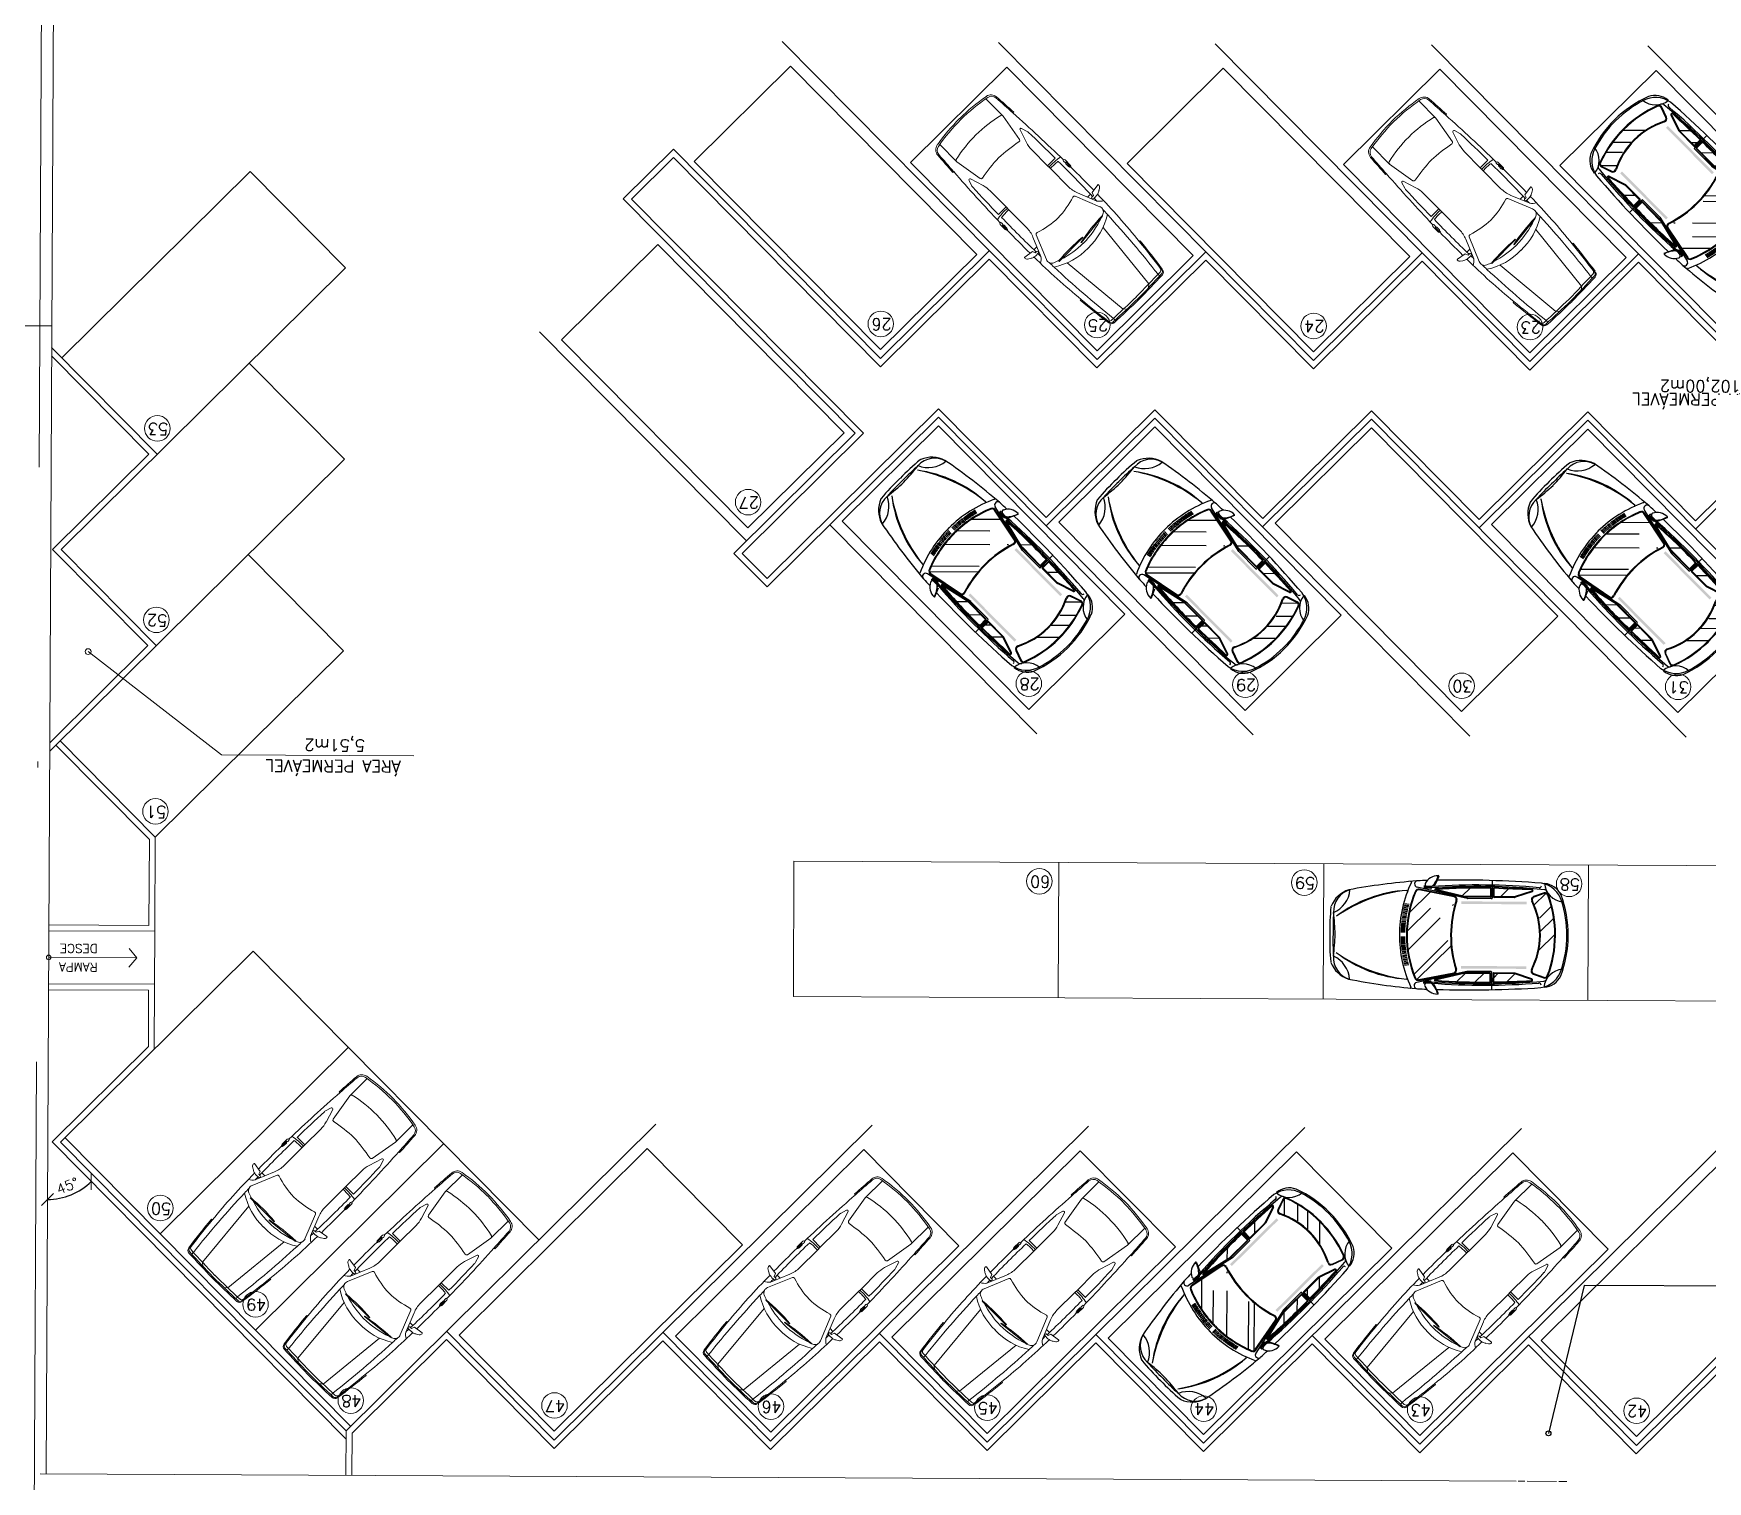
# Model space of a CAD drawing. Extents: x -1057 to 3416, y -340 to 4111.
# Drawn here: x 422.3 to 450.74, y 162.28 to 186.87 of the extents above; entities that cross this region are included whole.
import ezdxf
from ezdxf.enums import TextEntityAlignment as Align

# ---------------------------------------------------------------- set-up
doc = ezdxf.new("R2010")
doc.units = 0
doc.header["$LTSCALE"] = 50
doc.linetypes.add('CONTINU', pattern=[0])
doc.linetypes.add('DASHDOT', pattern=[1, 0.5, -0.25, 0, -0.25])
doc.layers.add('0.1', color=8, linetype='Continuous', lineweight=13)
doc.layers.add('layout', color=1, linetype='Continuous')
doc.styles.add('80X50', font='romans.shx')
doc.styles.add('ROMANS', font='romans')
doc.styles.get("Standard").update_dxf_attribs({"font": 'romans.shx'})
doc.dimstyles.new('Fares Eng - 50', dxfattribs={"dimscale": 2, "dimtxt": 0.085, "dimasz": 0.1, "dimexe": 0.05, "dimexo": 0.05, "dimgap": 0.04, "dimtad": 1, "dimzin": 4, "dimdsep": 46, "dimtxsty": 'ROMANS', "dimblk1": 'OBLIQUE', "dimblk2": 'OBLIQUE', "dimsah": 1, "dimcen": 0.05, "dimdle": 0.05, "dimclrd": 7, "dimclre": 7, "dimclrt": 7, "dimaunit": 1, "dimadec": 0, "dimazin": 0, "dimtfac": 1, "dimtix": 1, "dimtmove": 2, "dimatfit": 0, "dimldrblk": 'OPEN90', "dimfxl": 1, "dimtolj": 1, "dimtzin": 0, "dimarcsym": 0})

# ---------------------------------------------------------------- blocks, each defined once
blk = doc.blocks.new('ÁREA')
for p in [(0.00005, 0.00376), (0, 0)]:
    blk.add_attdef('COMPARTIMENTO', text='', height=0.0025).set_placement(p, align=Align.CENTER)
at = {"color": 1}
for p in [(-0.00005, -0.00376), (-0.0001, -0.00752)]:
    blk.add_attdef('ÁREA', text='', height=0.002, dxfattribs=at).set_placement(p, align=Align.CENTER)
blk = doc.blocks.new('Car')
at = {"layer": 'layout', "color": 8}
for p, q in [((-44.4, -116.8), (-45.5, -110.7)), ((-42.5, -116.4), (-43.6, -110.2)), ((-41.1, -116), (-42, -109.8)), ((-39.1, -115.6), (-40.1, -109.4)), ((-37.2, -115.2), (-38.1, -108.9)), ((-35.8, -114.9), (-36.5, -108.6)), ((-33.8, -114.5), (-34.6, -108.2)), ((-31.8, -114.1), (-32.6, -107.8)), ((-30.4, -113.9), (-31, -107.6)), ((-28.4, -113.5), (-29, -107.4)), ((-26.4, -113.2), (-27.1, -107.2)), ((-25, -113), (-25.5, -107)), ((-23, -112.8), (-23.5, -106.4)), ((25.2, -163.1), (-22.1, -115.7)), ((-21.2, -112.5), (-21.3, -106.1)), ((-19.2, -112.3), (-19.3, -105.9)), ((-17.2, -112.1), (-17.4, -105.7)), ((-15.7, -111.9), (-15.7, -105.5)), ((-13.7, -111.8), (-13.7, -105.3)), ((-11.7, -111.6), (-11.7, -105.2)), ((-9.7, -111.5), (-9.7, -105.1)), ((-7.7, -111.4), (-7.7, -105)), ((-5.7, -111.3), (-5.7, -104.9)), ((-3.7, -111.3), (-3.7, -104.8)), ((3.7, -111.3), (3.7, -104.8)), ((39.6, -148.7), (5.2, -114.3)), ((5.7, -111.3), (5.7, -104.9)), ((7.7, -111.4), (7.7, -105)), ((9.7, -111.5), (9.7, -105.1)), ((11.7, -111.6), (11.7, -105.2)), ((13.7, -111.8), (13.7, -105.3)), ((15.7, -111.9), (15.7, -105.5)), ((17.2, -112.1), (17.4, -105.7)), ((19.2, -112.3), (19.3, -105.9)), ((21.2, -112.5), (21.3, -106.1)), ((23, -112.8), (23.5, -106.4)), ((25, -113), (25.5, -107)), ((26.4, -113.2), (27.1, -107.2)), ((28.4, -113.5), (29, -107.4)), ((30.4, -113.9), (31, -107.6)), ((31.8, -114.1), (32.6, -107.8)), ((63.1, -148), (32.6, -117.5)), ((33.8, -114.5), (34.6, -108.2)), ((35.8, -114.9), (36.5, -108.6)), ((37.2, -115.2), (38.1, -108.9)), ((39.1, -115.6), (40.1, -109.4)), ((41.1, -116), (42, -109.8)), ((42.5, -116.4), (43.6, -110.2)), ((44.4, -116.8), (45.5, -110.7)), ((-71.4, -149.7), (-71.5, -143.3)), ((-70.4, -149.4), (-70.5, -140)), ((-53.8, -202.9), (-70.4, -128.8)), ((-69.4, -149.1), (-69.5, -139.9)), ((-68.4, -148.9), (-68.7, -139.9)), ((-67.3, -131.9), (-57, -183.8)), ((-66.3, -131.7), (-56.1, -183.6)), ((-15.9, -179.3), (-66, -129.1)), ((-8.4, -174.6), (-58.2, -124.8)), ((53.8, -202.9), (70.4, -128.8)), ((56.1, -183.6), (66.3, -131.7)), ((57, -183.8), (67.3, -131.9)), ((68.4, -148.9), (68.7, -139.9)), ((69.4, -149.1), (69.5, -139.9)), ((70.4, -149.4), (70.5, -140)), ((71.4, -149.7), (71.5, -143.3)), ((-86.3, -160.6), (-73.2, -154.7)), ((-72.4, -154), (-71.3, -150.4)), ((-56.9, -198.5), (-67, -155.8)), ((-55.9, -198.3), (-66, -155.6)), ((55.9, -198.3), (66, -155.6)), ((56.9, -198.5), (67, -155.8)), ((72.4, -154), (71.3, -150.4)), ((86.3, -160.6), (73.2, -154.7)), ((-56.8, -200.2), (-68.8, -188.2)), ((44.8, -182.6), (43.4, -181.3)), ((69.3, -207.1), (57.6, -195.4)), ((-56.8, -227.8), (-69.3, -215.2)), ((-56.8, -237.2), (-56.8, -199.5)), ((-55.8, -237.2), (-55.8, -199.5)), ((-53.8, -238.7), (-53.8, -203.1)), ((53.8, -238.7), (53.8, -203.1)), ((55.8, -237.2), (55.8, -199.5)), ((56.8, -237.2), (56.8, -199.5)), ((-80.7, -239.7), (-54.8, -239.7)), ((-68.3, -237.2), (-69.2, -236.3)), ((-69.1, -237.2), (-56.8, -237.2)), ((-69.1, -238.2), (-56.8, -238.2)), ((-56.8, -241.4), (-69, -241.4)), ((-56.8, -242.4), (-69, -242.4)), ((-56.8, -248.7), (-62.9, -242.6)), ((-56.8, -272.4), (-56.8, -242.4)), ((-55.8, -272.4), (-55.8, -242.4)), ((80.7, -239.7), (54.8, -239.7)), ((55.8, -272.4), (55.8, -242.4)), ((69.1, -237.2), (56.8, -237.2)), ((69.1, -238.2), (56.8, -238.2)), ((56.8, -241.4), (69, -241.4)), ((56.8, -242.4), (69, -242.4)), ((56.8, -272.4), (56.8, -242.4)), ((-57, -273.8), (-68.3, -262.5)), ((68.3, -263.5), (56.8, -251.9)), ((-65.1, -298.3), (-57, -273.6)), ((-64.2, -298.6), (-56, -273.9)), ((64.2, -298.6), (56, -273.9)), ((65.1, -298.3), (57, -273.6)), ((-57.2, -300.9), (-62.7, -316.3)), ((-56.3, -301.3), (-61.8, -316.6)), ((1.6, -332.4), (-21.8, -309)), ((25.1, -330.6), (5.5, -311)), ((42.5, -327), (25.2, -309.8)), ((61.9, -318.8), (44.9, -301.8)), ((61.8, -316.6), (56.3, -301.3)), ((62.7, -316.3), (57.2, -300.9))]:
    blk.add_line(p, q, dxfattribs=at)
for centre, radius, start, end in [((-7.8, -326.7), 326.8, 88.6351, 95.7726), ((7.8, -326.7), 326.8, 84.2274, 91.3649), ((-34.3, -38.3), 32.9, 86.5625, 164.4958), ((-69, 10.4), 40, 274.3393, 336.719), ((-25.6, -41.2), 42.5, 111.779, 161.6544), ((122.7, -124.6), 188.5, 142.4297, 176.6237), ((155.6, -136.8), 222.3, 145.0929, 173.9605), ((-40.2, -4.5), 3, 97.674, 111.779), ((-10, -339.3), 334.6, 88.282, 93.8135), ((10.1, 328.4), 336.5, 262.7695, 268.2851), ((10, -339.3), 334.6, 86.1865, 91.718), ((-10.1, 328.4), 336.5, 271.7149, 277.2305), ((-155.6, -136.8), 222.3, 6.0395, 34.9071), ((-122.7, -124.6), 188.5, 3.3763, 37.5703), ((69, 10.4), 40, 203.281, 265.6607), ((34.3, -38.3), 32.9, 15.5042, 93.4375), ((40.2, -4.5), 3, 68.221, 82.326), ((25.6, -41.2), 42.5, 18.3456, 68.221), ((866.8, -205.6), 949.5, 169.2081, 175.3433), ((-866.8, -205.6), 949.5, 4.6567, 10.7919), ((-77.8, -119.2), 1, 174.7727, 295.0781), ((0.5, -286.5), 183.7, 90, 115.0781), ((-64.4, -113.6), 1, 172.7258, 290.5969), ((0, -280.4), 167.2, 90.0065, 112.6232), ((0, -280.4), 166.2, 90.0085, 112.6252), ((-0.5, -286.5), 183.7, 64.9219, 90), ((0, -280.4), 167.2, 67.3768, 89.9935), ((0, -280.4), 166.2, 67.3768, 89.9935), ((64.4, -113.6), 1, 249.4031, 7.2742), ((77.8, -119.2), 1, 244.9219, 5.2273), ((-67, -159.1), 20.4, 115.2032, 181.9349), ((1565.6, -198.2), 1646.7, 177.6205, 178.0972), ((-75, -129.5), 4.65, 8.7491, 183.5185), ((-74.5, -143.4), 3, 0.889, 115.2032), ((-72.5, -140.1), 1, 0.889, 98.0676), ((-71.5, -140), 1, 0.889, 95.2234), ((-70.5, -139.9), 1, 0.889, 92.3899), ((-69.7, -139.9), 1, 2.0031, 90.1843), ((-62.4, -130.8), 5, 111.9536, 193.3017), ((-62.4, -130.8), 4, 111.9536, 193.5543), ((62.4, -130.8), 4.01, 346.5287, 68.1294), ((62.4, -130.8), 5, 346.6983, 68.0464), ((69.7, -139.9), 1, 89.8157, 177.9969), ((70.5, -139.9), 1, 87.6101, 179.111), ((75, -129.5), 4.65, 356.4815, 171.2509), ((71.5, -140), 1, 84.7766, 179.111), ((72.5, -140.1), 1, 81.9324, 179.111), ((74.5, -143.4), 3, 64.7968, 179.111), ((67, -159.1), 20.4, 358.0651, 64.7968), ((-1565.6, -198.2), 1646.7, 1.9028, 2.3795), ((-94.9, -128.7), 32, 283.4706, 317.3927), ((-86.5, -159.6), 1, 193.8166, 282.2331), ((1565.6, -198.2), 1646.7, 178.6017, 183.9759), ((940.7, -224.1), 1014.7, 175.8385, 184.8151), ((936.4, -221.1), 1008.4, 175.9397, 185.4333), ((-72.4, -149.7), 1, 287.9404, 0.889), ((-71.4, -149.4), 1, 285.265, 0.889), ((770.4, -218.9), 840.8, 175.6929, 181.2505), ((-70.4, -149.1), 1, 282.6212, 0.889), ((770.4, -218.9), 839.8, 175.6943, 181.2501), ((-69.4, -148.9), 1, 280.1196, 2.0031), ((-67, -155.8), 1, 13.3017, 174.5453), ((67, -155.8), 1, 5.4547, 166.6983), ((-770.4, -218.9), 839.8, 358.7499, 4.3057), ((-936.4, -221.1), 1008.4, 354.5667, 4.0603), ((-770.4, -218.9), 840.8, 358.7495, 4.3071), ((69.4, -148.9), 1, 177.9969, 259.8804), ((70.4, -149.1), 1, 179.111, 257.3788), ((71.4, -149.4), 1, 179.111, 254.735), ((-940.7, -224.1), 1014.7, 355.1849, 4.1615), ((94.9, -128.7), 32, 222.6073, 256.5294), ((72.4, -149.7), 1, 179.111, 252.0596), ((73.4, -153.7), 1, 196.4299, 257.7669), ((-1565.6, -198.2), 1646.7, 356.0241, 1.3983), ((86.5, -159.6), 1, 257.7669, 346.1834), ((-52.2, -182.7), 5, 193.3017, 287.8184), ((-52.2, -182.7), 4, 193.5543, 287.8184), ((0, -345), 166.5, 90, 107.8184), ((0, -345), 165.5, 90, 107.8184), ((0, -345), 166.5, 72.1816, 90), ((0, -345), 165.5, 72.1816, 90), ((52.2, -182.7), 5, 252.1816, 346.6983), ((52.2, -182.7), 4, 252.1816, 346.4457), ((-60.8, -199.5), 4, 360, 13.3017), ((-60.8, -199.5), 5, 0, 13.3017), ((-54.8, -203.1), 1, 0, 13.3017), ((54.8, -203.1), 1, 166.6983, 180), ((60.8, -199.5), 5, 166.6983, 180), ((60.8, -199.5), 4, 166.6983, 180), ((-69.1, -237.2), 1, 181.5835, 270), ((-69, -242.4), 1, 90, 181.1066), ((9004.6, 48.7), 9079.4, 181.83701, 182.18864), ((9004.6, 48.7), 9078.4, 181.83709, 182.18858), ((-56.8, -237.2), 1, 270, 0), ((-56.8, -242.4), 1, 0, 90), ((-54.8, -238.7), 1, 270, 0), ((54.8, -238.7), 1, 180, 270), ((56.8, -237.2), 1, 180, 270), ((56.8, -242.4), 1, 90, 180), ((-9004.6, 48.7), 9078.4, 357.81142, 358.16291), ((-9004.6, 48.7), 9079.4, 357.81136, 358.16299), ((69, -242.4), 1, 358.8934, 90), ((69.1, -237.2), 1, 270, 358.4165), ((-60.8, -272.4), 4, 341.6525, 360), ((-60.8, -272.4), 5, 341.6525, 360), ((60.8, -272.4), 5, 180, 198.3475), ((60.8, -272.4), 4, 180, 198.3475), ((-39.1, -305.6), 38.6, 190.1502, 253.6248), ((-79.7, -346.5), 30, 5.2584, 84.7128), ((-46.8, -314.4), 30, 185.5819, 244.441), ((-73.3, -309.4), 3, 270, 5.5819), ((-66.1, -298), 2, 183.0738, 341.6525), ((-62.6, -316.1), 5, 185.4333, 247.7979), ((-66.1, -298), 1, 183.4405, 341.6525), ((-58, -317.9), 5, 160.3462, 249.5059), ((-58, -317.9), 4, 160.3462, 249.5059), ((-52.5, -302.6), 5, 63.1357, 160.3462), ((-52.5, -302.6), 4, 63.1357, 160.3462), ((0, -198.9), 112.2, 243.1357, 270), ((0, -198.9), 111.2, 243.1357, 270), ((0, -198.9), 111.2, 270, 296.8643), ((0, -198.9), 112.2, 270, 296.8643), ((79.7, -346.5), 30, 95.2872, 174.7416), ((39.1, -305.6), 38.6, 286.3752, 349.8498), ((52.5, -302.6), 5, 19.6538, 116.8643), ((52.5, -302.6), 4, 19.6538, 116.8643), ((58, -317.9), 4, 290.4941, 19.6538), ((58, -317.9), 5, 290.4941, 19.6538), ((46.8, -314.4), 30, 295.559, 354.4181), ((66.1, -298), 2, 198.3475, 356.9262), ((62.6, -316.1), 5, 292.2021, 354.5667), ((66.1, -298), 1, 198.3475, 356.5595), ((73.3, -309.4), 3, 174.4181, 270), ((0, -162.8), 170.6, 249.5059, 270), ((0, -181.6), 170.6, 249.5059, 270), ((0, -162.8), 169.6, 249.5059, 270), ((0, -181.6), 168.6, 252.2391, 270), ((0, -162.8), 169.6, 270, 290.4941), ((0, -162.8), 170.6, 270, 290.4941), ((0, -181.6), 170.6, 270, 290.4941), ((0, -181.6), 168.6, 270, 287.7609)]:
    blk.add_arc(centre, radius, start, end, dxfattribs=at)
for points in [[(-49.6, -290.4), (-45.8, -290.4), (-49.6, -194), (-45.8, -194)], [(49.6, -290.4), (45.8, -290.4), (49.6, -194), (45.8, -194)]]:
    blk.add_solid(points, dxfattribs=at)
blk = doc.blocks.new('TEMPRA3')
for p, q in [((-0.157, 0.823), (-0.131, 0.862)), ((-0.075, 0.872), (-0.101, 0.713)), ((-0.085, 0.882), (-0.082, 0.882)), ((-1.26, 0.697), (-1.26, 0.716)), ((0.058, 0.464), (-0.363, 0.637)), ((0.069, 0.533), (-0.261, 0.669)), ((-0.101, 0.713), (-0.151, 0.694)), ((-0.151, 0.694), (-0.151, 0.656)), ((-0.098, 0.674), (-0.098, 0.602)), ((0.756, 0.496), (0.756, 0.679)), ((1.287, 0.519), (1.517, 0.592)), ((1.515, 0.629), (1.414, 0.659)), ((1.806, 0.709), (1.807, 0.728)), ((0.687, 0.496), (0.259, 0.496)), ((1.136, 0.496), (0.756, 0.496)), ((1.406, 0.471), (1.886, 0.553)), ((0.058, -0.464), (-0.363, -0.637)), ((0.069, -0.533), (-0.261, -0.669)), ((0.687, -0.496), (0.259, -0.496)), ((1.136, -0.496), (0.756, -0.496)), ((0.756, -0.496), (0.756, -0.679)), ((1.287, -0.519), (1.517, -0.592)), ((1.406, -0.471), (1.886, -0.553)), ((-1.26, -0.697), (-1.26, -0.716)), ((-0.157, -0.823), (-0.131, -0.862)), ((-0.151, -0.694), (-0.151, -0.656)), ((-0.101, -0.713), (-0.151, -0.694)), ((-0.075, -0.872), (-0.101, -0.713)), ((-0.098, -0.674), (-0.098, -0.602)), ((1.515, -0.629), (1.414, -0.659)), ((1.806, -0.709), (1.807, -0.728)), ((-0.085, -0.882), (-0.082, -0.882))]:
    blk.add_line(p, q)
at = {"color": 9}
for p, q in [((-1.869, 0.63), (-1.647, 0.654)), ((0.49, 0.777), (0.614, 0.777)), ((0.49, 0.767), (0.567, 0.767)), ((0.577, 0.757), (0.577, 0.748)), ((0.634, 0.757), (0.634, 0.748)), ((-1.881, 0.307), (-1.924, 0.254)), ((-1.875, 0.533), (-1.914, 0.533)), ((-1.881, 0.307), (-0.653, 0.428)), ((-0.527, 0.509), (-0.536, 0.509)), ((-0.536, 0.509), (-0.532, -0.064)), ((0.687, 0.496), (0.756, 0.496)), ((1.886, 0.553), (2.3, 0.553)), ((-0.568, 0.016), (-0.577, 0.017)), ((-0.568, 0.015), (-0.577, 0.014)), ((-0.577, 0.014), (-0.51, -0.555)), ((-1.881, -0.308), (-1.924, -0.255)), ((-0.532, -0.064), (-0.523, -0.064)), ((-1.875, -0.533), (-1.914, -0.533)), ((-1.881, -0.307), (-0.653, -0.428)), ((-0.51, -0.555), (-0.501, -0.554)), ((0.687, -0.496), (0.756, -0.496)), ((1.886, -0.553), (2.3, -0.553)), ((-1.869, -0.631), (-1.647, -0.655)), ((0.49, -0.767), (0.567, -0.767)), ((0.49, -0.777), (0.614, -0.777)), ((0.577, -0.757), (0.577, -0.748)), ((0.634, -0.757), (0.634, -0.748))]:
    blk.add_line(p, q, dxfattribs=at)
for points in [[(0.486, 0.76), (0.486, 0.749, 0.414214), (0.496, 0.739), (0.558, 0.739, 0.414214), (0.568, 0.749), (0.568, 0.759)], [(0.486, -0.76), (0.486, -0.749, -0.414214), (0.496, -0.739), (0.558, -0.739, -0.414214), (0.568, -0.749), (0.568, -0.759)]]:
    blk.add_lwpolyline(points, format="xyb", dxfattribs=at)
for centre, radius, start, end in [((-0.079, 0.816), 0.0696, 117.5198, 138.9652), ((-0.092, 0.841), 0.0416, 80.8067, 117.5198), ((-0.083, 0.874), 0.00833, 350.8067, 80.8067), ((46.287, -1.061), 48.25, 178.0551, 178.7396), ((-1.864, 0.574), 0.07, 98.0767, 178.0551), ((0.026, -12.748), 13.526, 95.4579, 98.0767), ((-0.091, -10.408), 11.166, 90.4891, 96.0118), ((1.08, -0.033), 1.689, 158.4883, 161.8833), ((-0.403, 0.55), 0.0959, 65.2249, 157.5632), ((0.355, -17.256), 17.935, 91.743, 91.9698), ((0.075, 0.7), 0.267, 168.223, 189.9837), ((-0.143, 0.755), 0.0434, 160.4209, 180), ((0.052, 0.685), 0.25, 146.5293, 160.4209), ((0.355, -17.256), 17.935, 88.9571, 91.6179), ((0.213, -22.305), 23.067, 89.3717, 90.7606), ((0.213, -22.305), 23.067, 89.0973, 89.3437), ((0.115, -25.837), 26.599, 86.3544, 88.8806), ((-0.298, 0.555), 0.987, 356.5337, 7.1274), ((0.636, -17.099), 17.778, 87.5716, 89.6146), ((1.385, 0.564), 0.1, 73.296, 87.5716), ((1.509, 0.61), 0.02, 295.0881, 73.296), ((0.028, -29.336), 30.117, 85.8738, 86.6125), ((2.183, 0.56), 0.144, 10.2757, 85.2864), ((-1.242, -0.033), 3.619, 0.5277, 9.8398), ((1.08, -0.033), 1.689, 163.0258, 178.8872), ((1.496, -0.036), 1.496, 161.9012, 178.6096), ((0.046, 0.438), 0.0288, 340.8387, 65.2249), ((0.259, 0.996), 0.5, 247.6625, 270), ((1.136, 0.996), 0.5, 270, 287.5892), ((1.415, 0.442), 0.03, 107.5892, 190.5643), ((-1.901, -0.176), 3.343, 3.0173, 10.5643), ((1.892, 0.523), 0.03, 17.6685, 101.6613), ((-0.298, 0.005), 2.281, 359.8835, 13.3775), ((1.08, 0.033), 1.689, 181.1128, 199.382), ((-1.901, 0.176), 3.343, 349.4357, 356.9827), ((-0.298, -0.005), 2.281, 346.6225, 0.1165), ((-1.242, 0.033), 3.619, 350.1602, 359.4723), ((46.287, 1.06), 48.25, 181.2604, 181.9449), ((1.496, 0.036), 1.496, 181.3904, 198.0988), ((1.08, 0.033), 1.689, 200.3288, 201.5117), ((1.08, 0.033), 1.689, 200.3288, 201.5117), ((0.046, -0.438), 0.0288, 294.7751, 19.1613), ((0.259, -0.996), 0.5, 90, 112.3375), ((-0.298, -0.555), 0.987, 352.8726, 3.4663), ((1.136, -0.996), 0.5, 72.4108, 90), ((1.415, -0.442), 0.03, 169.4357, 252.4108), ((1.892, -0.523), 0.03, 258.3387, 342.3315), ((-1.864, -0.575), 0.07, 181.9449, 261.9233), ((0.026, 12.748), 13.526, 261.9735, 264.5421), ((-0.091, 10.408), 11.166, 263.9882, 269.5109), ((-0.403, -0.55), 0.0959, 202.4368, 294.7751), ((0.355, 17.256), 17.935, 268.0302, 268.257), ((0.075, -0.7), 0.267, 170.0163, 191.777), ((-0.143, -0.755), 0.0434, 180, 199.5791), ((0.052, -0.685), 0.25, 199.5791, 213.4707), ((0.355, 17.256), 17.935, 268.3821, 271.0429), ((0.213, 22.305), 23.067, 269.2394, 270.6283), ((0.213, 22.305), 23.067, 270.6563, 270.9027), ((0.115, 25.837), 26.599, 271.1194, 273.6456), ((0.636, 17.099), 17.778, 270.3854, 272.4284), ((1.385, -0.564), 0.1, 272.4284, 286.704), ((1.509, -0.61), 0.02, 286.704, 64.9119), ((0.028, 29.336), 30.117, 273.3875, 274.1262), ((2.183, -0.56), 0.144, 274.7136, 349.7243), ((-0.079, -0.816), 0.0696, 221.0348, 242.4802), ((-0.092, -0.841), 0.0416, 242.4802, 279.1933), ((-0.083, -0.874), 0.00833, 279.1933, 9.1933)]:
    blk.add_arc(centre, radius, start, end)
for centre, radius, start, end in [((19.555, -0.393), 21.489, 177.397, 178.9536), ((-1.862, 0.581), 0.05, 97.8958, 177.1673), ((43.913, -1.002), 45.813, 178.0177, 178.7486), ((0.137, -16.634), 17.284, 92.2713, 96.6835), ((-1.822, 0.581), 0.05, 97.8958, 177.1673), ((0.026, -12.748), 13.506, 95.4656, 97.8958), ((0.402, 0.031), 1.126, 147.4954, 181.5953), ((0.192, -19.533), 20.183, 91.7794, 92.1012), ((-0.144, 0.846), 0.212, 204.7842, 236.5367), ((-0.17, 0.661), 0.0195, 202.2729, 342.8001), ((0.49, 0.751), 0.0263, 91.9264, 184.8104), ((0.47, 0.753), 0.0061, 200.0424, 315.2534), ((0.49, 0.751), 0.0164, 92.1313, 187.2433), ((0.567, 0.757), 0.01, 0, 90), ((0.606, 0.816), 0.0733, 246.8341, 293.1659), ((0.614, 0.757), 0.02, 0, 90), ((-0.263, 0.555), 0.987, 356.5337, 11.7667), ((0.027, -29.37), 30.131, 85.8821, 86.6147), ((2.181, 0.569), 0.115, 10.4548, 85.2928), ((-1.236, -0.033), 3.585, 0.5327, 10.015), ((-4.071, 0.196), 3.558, 355.8109, 5.0412), ((43.913, 1.002), 45.813, 181.2514, 181.9823), ((0.402, -0.031), 1.126, 178.4047, 212.5046), ((-4.057, -0.683), 3.558, 2.0761, 11.3064), ((-1.236, 0.033), 3.585, 349.985, 359.4673), ((19.555, 0.392), 21.489, 181.0464, 182.603), ((0.137, 16.634), 17.284, 263.3165, 267.7287), ((-0.263, -0.555), 0.987, 348.2333, 3.4663), ((-1.862, -0.581), 0.05, 182.8327, 262.1042), ((-1.822, -0.581), 0.05, 182.8327, 262.1042), ((0.026, 12.748), 13.506, 262.1042, 264.5344), ((0.192, 19.533), 20.183, 267.8988, 268.2206), ((-0.144, -0.846), 0.212, 123.4633, 155.2158), ((-0.17, -0.661), 0.0195, 17.1999, 157.7271), ((0.47, -0.753), 0.0061, 44.7466, 159.9576), ((0.49, -0.751), 0.0263, 175.1896, 268.0736), ((0.49, -0.751), 0.0164, 172.7567, 267.8687), ((0.567, -0.757), 0.01, 270, 0), ((0.606, -0.816), 0.0733, 66.8341, 113.1659), ((0.614, -0.757), 0.02, 270, 360), ((0.027, 29.37), 30.131, 273.3853, 274.1179), ((2.181, -0.569), 0.115, 274.7072, 349.5452)]:
    blk.add_arc(centre, radius, start, end, dxfattribs=at)
blk = doc.blocks.new('_OBLIQUE')
at = {"color": 0, "linetype": 'ByBlock'}
blk.add_line((-0.5, -0.5), (0.5, 0.5), dxfattribs=at)
blk = doc.blocks.new('*D35')
at = {"layer": '0.1', "color": 7, "linetype": 'CONTINU', "lineweight": -2, "transparency": 16777216}
blk.add_arc((422.545, 168.121), 1.05, 269.7175, 314.7175, dxfattribs=at)
at = {"layer": 'DEFPOINTS', "color": 0, "linetype": 'CONTINU', "lineweight": -2, "transparency": 16777216}
for p in [(422.648, 188.907), (422.618, 168.047), (422.812, 167.105), (427.614, 163.002), (422.517, 162.408)]:
    blk.add_point(p, dxfattribs=at)
at = {"layer": '0.1', "color": 7, "linetype": 'CONTINU', "lineweight": -2, "transparency": 16777216, "xscale": 0.2, "yscale": 0.2, "zscale": 0.2}
for p, rotation in [((423.284, 167.374), 44.71748150605957), ((422.54, 167.07), 179.7174815060622)]:
    blk.add_blockref('_OBLIQUE', p, dxfattribs=dict(at, rotation=rotation))
at = {"layer": '0.1', "color": 7, "linetype": 'CONTINU', "transparency": 16777216, "insert": (422.88, 167.301), "char_height": 0.17, "attachment_point": 5, "rotation": 22.2175, "style": 'ROMANS'}
blk.add_mtext('\\A1;45°', dxfattribs=at)
blk = doc.blocks.new('_Open90')
at = {"color": 0, "linetype": 'ByBlock', "lineweight": -2}
for p, q in [((0, 0), (-1, 0)), ((-0.5, 0.5), (0, 0)), ((0, 0), (-0.5, -0.5))]:
    blk.add_line(p, q, dxfattribs=at)

msp = doc.modelspace()

# ---------------------------------------------------------------- linework, layer by layer
at = {"layer": '0.1', "color": 8}
for p, q in [((422.517, 162.408), (422.648, 188.907)), ((440.371, 181.337), (435.023, 186.737)), ((444.048, 181.319), (438.7, 186.719)), ((447.725, 181.301), (442.377, 186.701)), ((451.401, 181.282), (446.054, 186.683)), ((455.078, 181.264), (449.731, 186.665)), ((433.176, 184.908), (432.323, 184.064)), ((436.694, 181.355), (433.176, 184.908)), ((433.175, 184.766), (432.464, 184.063)), ((436.693, 181.214), (433.175, 184.766)), ((432.323, 184.064), (436.263, 180.084)), ((432.464, 184.063), (436.405, 180.084)), ((438.541, 183.184), (436.694, 181.355)), ((442.218, 183.166), (440.371, 181.337)), ((438.541, 183.043), (436.693, 181.214)), ((440.37, 181.195), (438.541, 183.043)), ((442.218, 183.025), (440.37, 181.195)), ((444.047, 181.177), (442.218, 183.025)), ((445.894, 183.007), (444.047, 181.177)), ((445.895, 183.148), (444.048, 181.319)), ((447.724, 181.159), (445.894, 183.007)), ((449.571, 182.989), (447.724, 181.159)), ((449.572, 183.13), (447.725, 181.301)), ((451.401, 181.141), (449.571, 182.989)), ((434.416, 178.256), (430.898, 181.808)), ((422.611, 181.54), (424.404, 179.73)), ((422.611, 181.399), (424.263, 179.731)), ((434.765, 177.475), (437.679, 180.36)), ((434.766, 177.617), (437.68, 180.502)), ((443.026, 174.96), (437.679, 180.36)), ((437.68, 180.502), (439.509, 178.654)), ((439.508, 178.513), (441.356, 180.342)), ((439.509, 178.654), (441.356, 180.483)), ((441.356, 180.483), (443.186, 178.636)), ((446.703, 174.942), (441.356, 180.342)), ((443.185, 178.495), (445.033, 180.324)), ((443.186, 178.636), (445.033, 180.465)), ((445.033, 180.465), (446.863, 178.618)), ((450.38, 174.923), (445.033, 180.324)), ((446.863, 178.618), (448.71, 180.447)), ((448.71, 180.447), (450.54, 178.6)), ((450.54, 178.6), (452.387, 180.429)), ((436.263, 180.084), (434.203, 178.044)), ((436.405, 180.084), (434.344, 178.043)), ((446.862, 178.476), (448.71, 180.306)), ((454.057, 174.905), (448.71, 180.306)), ((450.539, 178.458), (452.386, 180.288)), ((422.578, 174.685), (427.586, 179.644)), ((422.628, 178.112), (424.263, 179.731)), ((439.349, 174.978), (435.831, 178.531)), ((422.628, 178.112), (424.246, 176.478)), ((434.203, 178.044), (434.765, 177.475)), ((434.344, 178.043), (434.766, 177.617)), ((422.578, 174.826), (424.246, 176.478)), ((422.683, 174.789), (424.272, 173.184)), ((424.372, 173.225), (424.364, 171.625)), ((424.272, 173.184), (424.264, 171.725)), ((424.264, 171.725), (422.563, 171.734)), ((424.364, 171.625), (422.563, 171.634)), ((422.76, 168.046), (426.033, 171.287)), ((424.06, 171.175), (423.926, 171.333)), ((430.888, 166.384), (426.033, 171.287)), ((422.56, 171.182), (424.06, 171.175)), ((424.06, 171.175), (423.925, 171.018)), ((424.36, 170.725), (422.558, 170.734)), ((424.354, 169.625), (424.36, 170.725)), ((424.259, 170.625), (422.558, 170.634)), ((424.254, 169.667), (424.259, 170.625)), ((466.712, 170.363), (435.212, 170.518)), ((422.618, 168.047), (424.254, 169.667)), ((422.835, 168.121), (427.69, 163.218)), ((427.615, 163.143), (432.873, 168.35)), ((431.15, 162.984), (436.55, 168.332)), ((434.826, 162.966), (440.227, 168.313)), ((438.503, 162.948), (443.904, 168.295)), ((442.18, 162.93), (447.581, 168.277)), ((445.857, 162.912), (451.258, 168.259)), ((449.534, 162.893), (454.935, 168.241)), ((427.614, 163.002), (422.618, 168.047)), ((427.615, 163.143), (422.76, 168.046)), ((427.715, 163.101), (429.319, 164.69)), ((431.149, 162.843), (429.319, 164.69)), ((431.15, 162.984), (429.32, 164.832)), ((434.826, 162.966), (432.997, 164.814)), ((438.503, 162.948), (436.674, 164.795)), ((442.18, 162.93), (440.351, 164.777)), ((445.857, 162.912), (444.028, 164.759)), ((449.534, 162.893), (447.705, 164.741)), ((431.149, 162.843), (432.996, 164.672)), ((434.826, 162.825), (432.996, 164.672)), ((434.826, 162.825), (436.673, 164.654)), ((438.503, 162.806), (436.673, 164.654)), ((438.503, 162.806), (440.35, 164.636)), ((442.18, 162.788), (440.35, 164.636)), ((442.18, 162.788), (444.027, 164.618)), ((445.856, 162.77), (444.027, 164.618)), ((445.856, 162.77), (447.704, 164.6)), ((449.533, 162.752), (447.704, 164.6)), ((449.533, 162.752), (451.381, 164.581)), ((427.615, 163.143), (427.611, 162.383)), ((427.715, 163.101), (427.711, 162.382)), ((447.492, 162.285), (422.417, 162.408)), ((447.637, 162.284), (447.529, 162.284)), ((448.177, 162.281), (447.677, 162.284)), ((448.354, 162.28), (448.217, 162.281))]:
    msp.add_line(p, q, dxfattribs=at)
at = {"layer": '0.1', "color": 8, "linetype": 'DASHDOT', "ltscale": 0.4}
msp.add_line((422.302, 159.409), (422.447, 188.808), dxfattribs=at)
at = {"layer": '0.1', "color": 8, "linetype": 'CONTINU'}
for p, q in [((421.642, 181.912), (422.613, 181.907)), ((425.498, 174.621), (423.23, 176.376)), ((428.763, 174.605), (425.498, 174.621)), ((424.364, 171.625), (424.36, 170.725))]:
    msp.add_line(p, q, dxfattribs=at)
at = {"layer": '0.1', "color": 8, "linetype": 'CONTINU', "lineweight": -2}
for p, q in [((448.65, 165.612), (448.041, 163.098)), ((451.607, 165.598), (448.65, 165.612))]:
    msp.add_line(p, q, dxfattribs=at)
at = {"layer": '0.1', "color": 8}
for points in [[(433.528, 184.703), (435.163, 186.321), (438.329, 183.123), (436.695, 181.505)], [(437.205, 184.684), (438.84, 186.303), (442.006, 183.105), (440.371, 181.487)], [(440.882, 184.666), (442.516, 186.285), (445.683, 183.087), (444.048, 181.469)], [(444.559, 184.648), (446.193, 186.267), (449.36, 183.069), (447.725, 181.451)], [(448.236, 184.63), (449.87, 186.248), (453.037, 183.051), (451.402, 181.432)], [(431.274, 181.674), (432.908, 183.292), (436.075, 180.094), (434.44, 178.476)], [(436.044, 178.592), (437.678, 180.21), (440.844, 177.013), (439.21, 175.394)], [(439.721, 178.574), (441.355, 180.192), (444.521, 176.994), (442.887, 175.376)], [(443.398, 178.556), (445.032, 180.174), (448.198, 176.976), (446.564, 175.358)], [(447.074, 178.537), (448.709, 180.156), (451.875, 176.958), (450.241, 175.34)], [(434.348, 166.3), (432.73, 167.935), (429.532, 164.768), (431.15, 163.134)], [(438.025, 166.282), (436.407, 167.917), (433.209, 164.75), (434.827, 163.116)], [(441.702, 166.264), (440.083, 167.898), (436.886, 164.732), (438.504, 163.098)], [(445.379, 166.246), (443.76, 167.88), (440.563, 164.714), (442.181, 163.08)], [(449.056, 166.228), (447.437, 167.862), (444.24, 164.696), (445.858, 163.062)], [(452.732, 166.21), (451.114, 167.844), (447.917, 164.678), (449.535, 163.043)]]:
    msp.add_lwpolyline(points, close=True, dxfattribs=at)
for points in [[(427.602, 182.896), (425.983, 184.531), (422.786, 181.364)], [(427.602, 182.896), (422.77, 178.112), (424.388, 176.477)], [(427.586, 179.644), (425.967, 181.278)], [(422.754, 174.859), (424.372, 173.225), (427.57, 176.391), (425.951, 178.025)], [(435.212, 170.518), (435.223, 172.818), (466.723, 172.663)], [(439.723, 172.796), (439.712, 170.496)], [(444.223, 172.774), (444.212, 170.474)], [(448.723, 172.752), (448.712, 170.452)], [(427.651, 169.653), (424.453, 166.486)], [(429.269, 168.018), (426.072, 164.852)]]:
    msp.add_lwpolyline(points, dxfattribs=at)
for centre, radius in [((436.698, 181.942), 0.217), ((440.375, 181.924), 0.217), ((444.052, 181.906), 0.217), ((447.729, 181.888), 0.217), ((424.407, 180.167), 0.217), ((434.444, 178.914), 0.217), ((424.391, 176.915), 0.217), ((439.213, 175.832), 0.217), ((442.89, 175.813), 0.217), ((446.567, 175.795), 0.217), ((450.244, 175.777), 0.217), ((424.375, 173.662), 0.217), ((439.392, 172.475), 0.217), ((443.892, 172.453), 0.217), ((448.392, 172.431), 0.217), ((422.56, 171.182), 0.0387), ((424.457, 166.924), 0.217), ((426.075, 165.289), 0.217), ((427.693, 163.655), 0.217), ((431.154, 163.572), 0.217), ((434.831, 163.553), 0.217), ((438.507, 163.535), 0.217), ((442.184, 163.517), 0.217), ((445.861, 163.499), 0.217), ((449.538, 163.481), 0.217)]:
    msp.add_circle(centre, radius, dxfattribs=at)
at = {"layer": '0.1', "color": 8, "linetype": 'CONTINU'}
msp.add_circle((423.23, 176.376), 0.0498, dxfattribs=at)
at = {"layer": '0.1', "color": 8, "linetype": 'CONTINU', "lineweight": -2}
msp.add_circle((448.041, 163.098), 0.0423, dxfattribs=at)

# ---------------------------------------------------------------- block references
at = {"layer": '0.1', "color": 8, "linetype": 'CONTINU'}
for p, rotation in [((439.71, 183.743), 134.7174815060634), ((447.063, 183.706), 134.7174815060634), ((426.725, 167.112), 44.71748150606341), ((428.344, 165.478), 44.71748150606341), ((435.481, 165.376), 44.71748150606341), ((439.158, 165.358), 44.71748150606341), ((446.511, 165.322), 44.71748150606341)]:
    msp.add_blockref('TEMPRA3', p, dxfattribs=dict(at, rotation=rotation))
for p, xscale, yscale, zscale, rotation in [((452.014, 182.53), 0.01149999999999999, 0.01149999999999999, 0.01149999999999999, 224.7174815060635), ((437.024, 179.318), 0.01150000000000001, 0.01150000000000001, 0.01150000000000001, 44.71748150606341), ((440.7, 179.3), 0.01150000000000001, 0.01150000000000001, 0.01150000000000001, 44.71748150606341), ((448.054, 179.263), 0.01150000000000001, 0.01150000000000001, 0.01150000000000001, 44.71748150606341), ((444.326, 171.574), 0.01150000000000001, 0.01150000000000001, 0.01150000000000001, 89.71748150606336), ((441.448, 163.996), 0.01150000000000001, 0.01150000000000001, 0.01150000000000001, 134.7174815060635)]:
    msp.add_blockref('Car', p, dxfattribs=dict(at, xscale=xscale, yscale=yscale, zscale=zscale, rotation=rotation))
at = {"layer": '0.1', "color": 8}
ref = msp.add_blockref('ÁREA', (450.615, 180.695), dxfattribs=dict(at, xscale=133.3333333333334, yscale=133.3333333333334, zscale=133.3333333333334, rotation=179.7174815060635))
ref.add_attrib('COMPARTIMENTO', 'ÁREA PERMEÁVEL', dxfattribs={"layer": '0', "color": 1, "height": 0.2, "rotation": 179.7175}).set_placement((450.616, 180.759), align=Align.CENTER)
ref.add_attrib('ÁREA', '102,00m2', dxfattribs={"layer": '0', "color": 1, "height": 0.2, "rotation": 179.7175}).set_placement((450.623, 180.983), align=Align.CENTER)
ref = msp.add_blockref('ÁREA', (427.394, 174.466), dxfattribs=dict(at, xscale=133.3333333333334, yscale=133.3333333333334, zscale=133.3333333333334, rotation=179.7174815060635))
ref.add_attrib('COMPARTIMENTO', 'ÁREA PERMEÁVEL', dxfattribs={"layer": '0', "color": 1, "height": 0.2, "rotation": 179.7175}).set_placement((427.395, 174.53), align=Align.CENTER)
ref.add_attrib('ÁREA', '5,51m2', dxfattribs={"layer": '0', "color": 1, "height": 0.2, "rotation": 179.7175}).set_placement((427.421, 174.886), align=Align.CENTER)

# ---------------------------------------------------------------- texts
at = {"layer": '0.1', "color": 7}
for s, p in [('26', (436.883, 182.034)), ('25', (440.56, 182.016)), ('24', (444.237, 181.998)), ('23', (447.914, 181.98)), ('53', (424.592, 180.259)), ('27', (434.629, 179.005)), ('52', (424.576, 177.006)), ('28', (439.398, 175.923)), ('29', (443.075, 175.905)), ('30', (446.752, 175.887)), ('31', (450.429, 175.869)), ('51', (424.56, 173.754)), ('60', (439.577, 172.567)), ('59', (444.077, 172.544)), ('58', (448.577, 172.522)), ('50', (424.642, 167.015)), ('49', (426.26, 165.381)), ('48', (427.878, 163.747)), ('47', (431.339, 163.663)), ('46', (435.016, 163.645)), ('45', (438.692, 163.627)), ('44', (442.369, 163.609)), ('43', (446.046, 163.591)), ('42', (449.723, 163.572))]:
    msp.add_text(s, height=0.2, rotation=179.7175, dxfattribs=at).set_placement(p)
at = {"layer": '0.1', "color": 7, "style": '80X50'}
for s, p in [('DESCE', (423.393, 171.407)), ('RAMPA', (423.391, 171.09))]:
    msp.add_text(s, height=0.15, rotation=179.7175, dxfattribs=at).set_placement(p)

# ---------------------------------------------------------------- dimensions: what is measured, and where the dimension line sits
at = {"layer": '0.1', "color": 8, "linetype": 'CONTINU'}
dim = msp.add_angular_dim_2l(base=(422.812, 167.105), line1=((422.517, 162.408), (422.648, 188.907)), line2=((427.614, 163.002), (422.618, 168.047)), dimstyle='Fares Eng - 50', dxfattribs=at)
dim.commit()
dim.dimension.update_dxf_attribs({"geometry": '*D35', "text_midpoint": (422.88, 167.301)})

doc.saveas('drawing.dxf')
